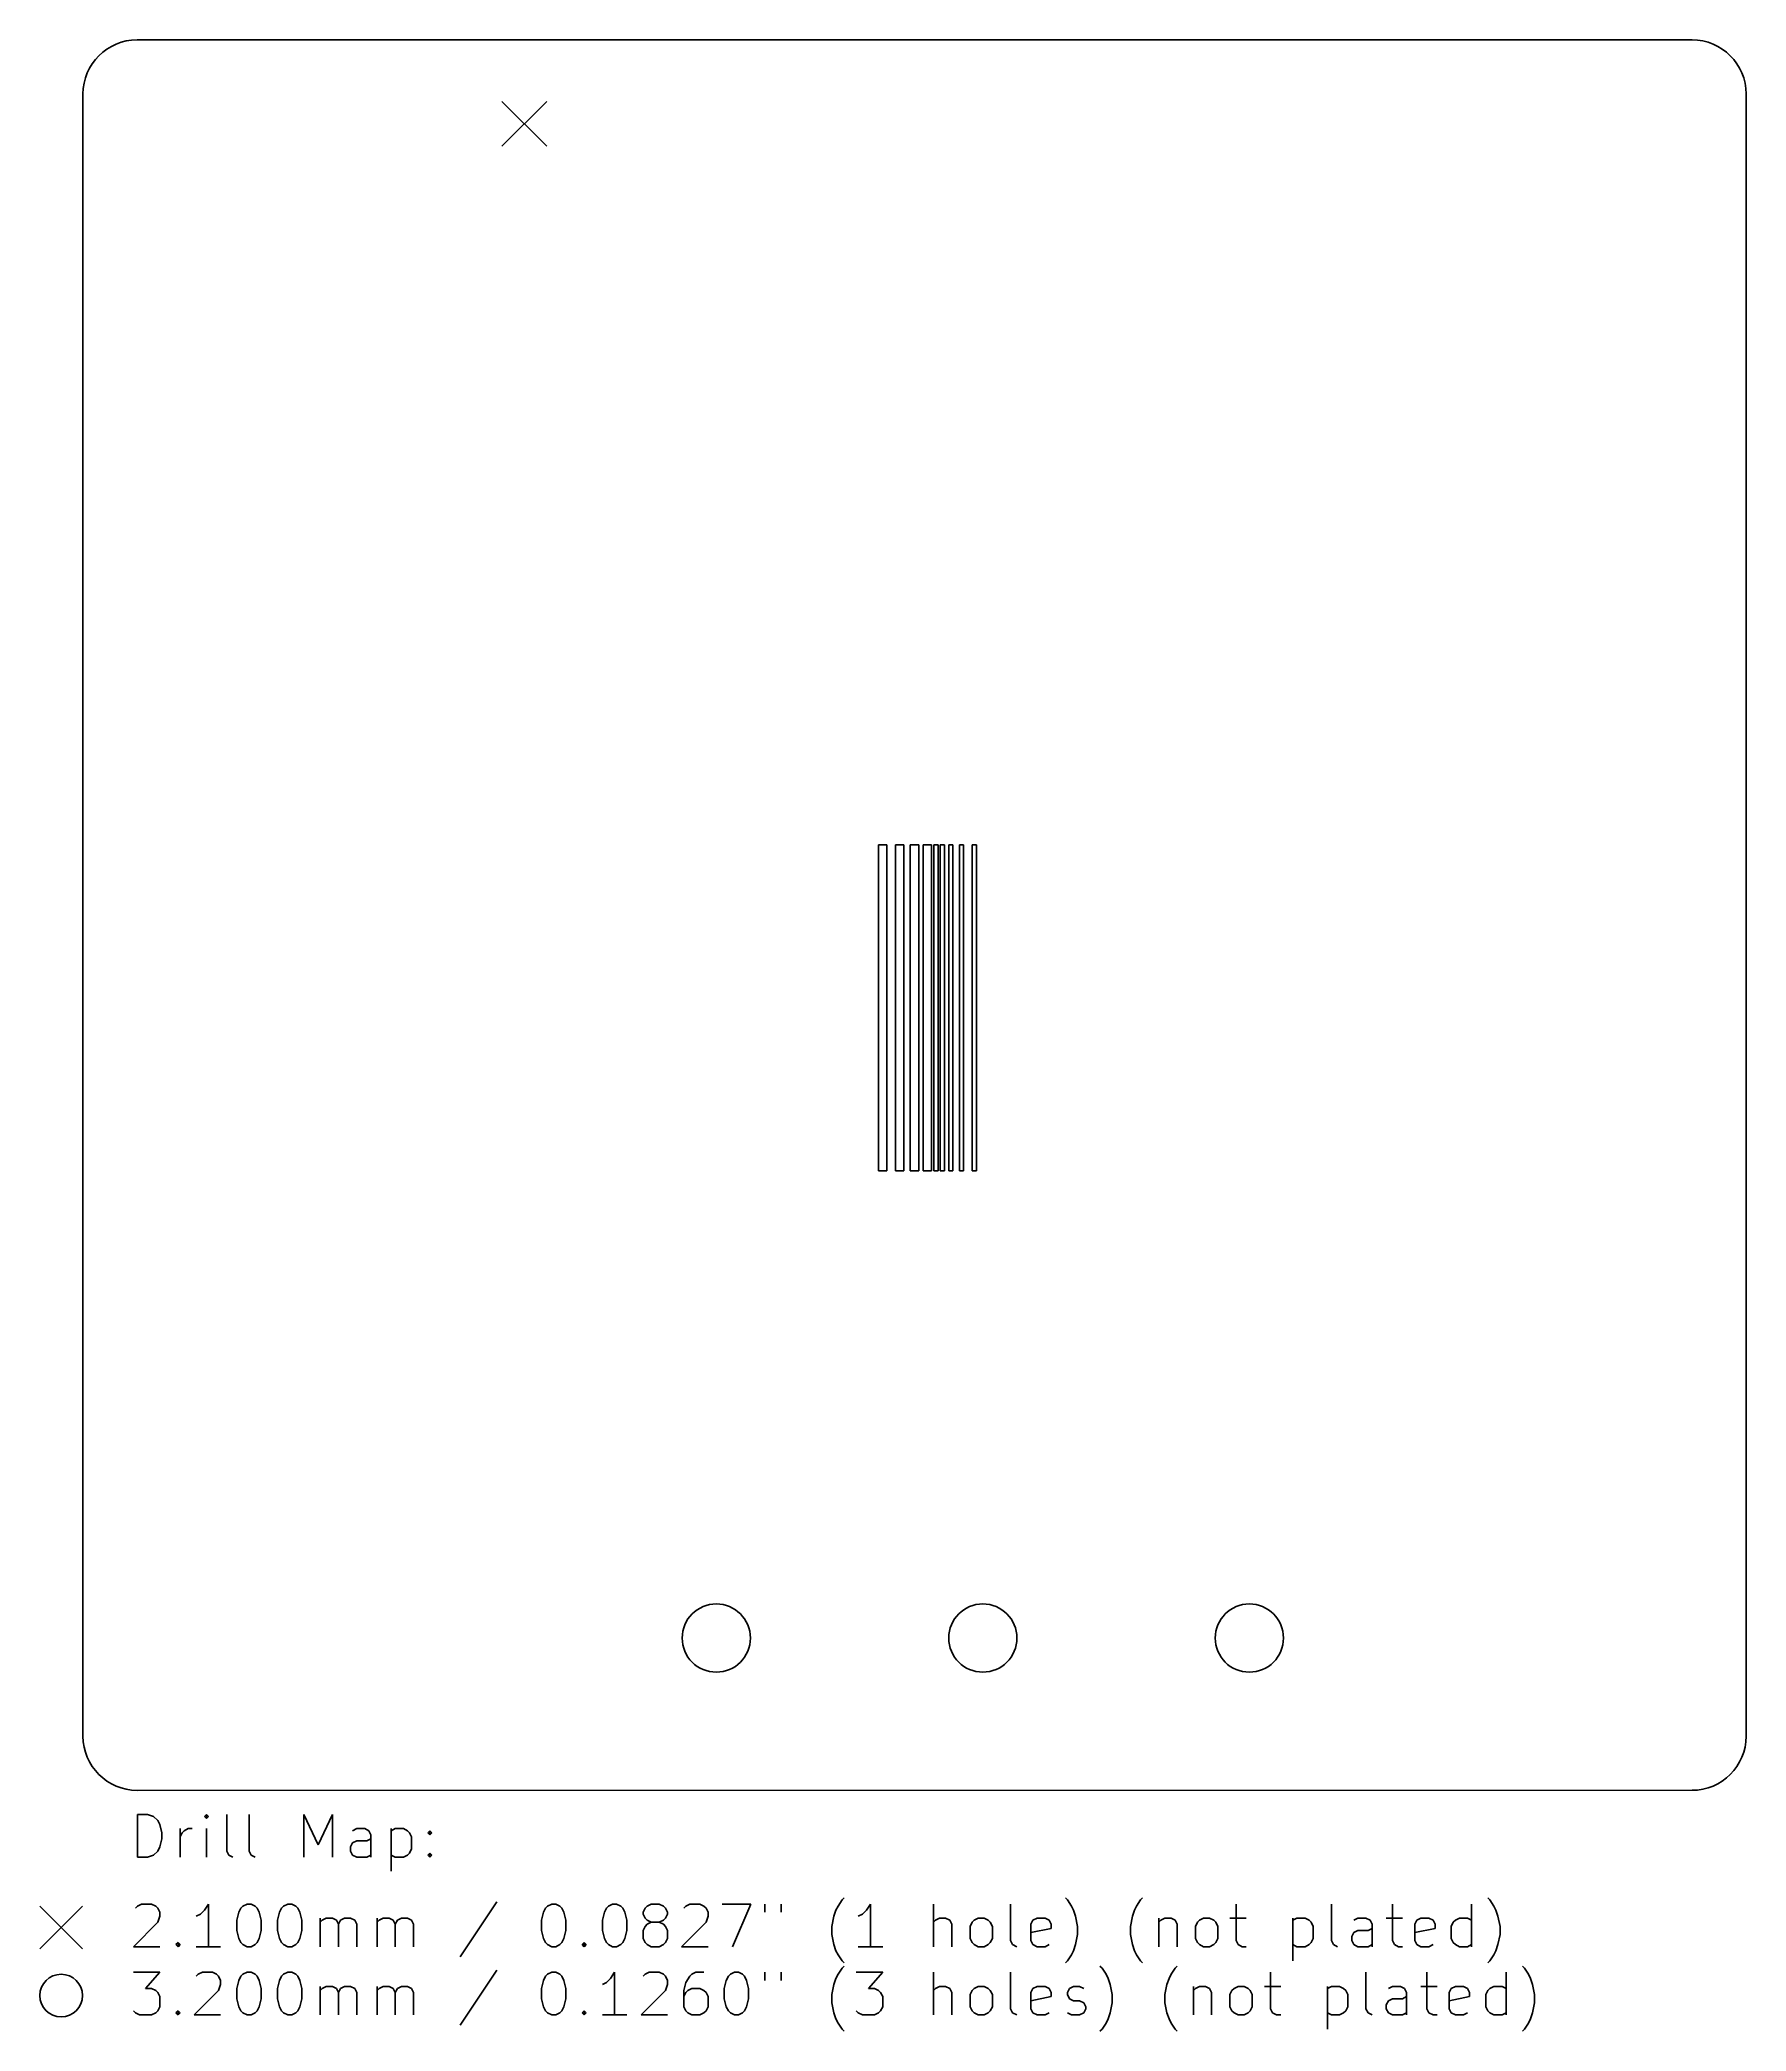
# Model space of a CAD drawing. Extents: x 28 to 108, y -123.8 to -30.5.
import ezdxf

# ---------------------------------------------------------------- set-up
doc = ezdxf.new("R2010")
doc.units = 0
doc.layers.add('BLACK', color=7, linetype='CONTINUOUS')

msp = doc.modelspace()

# ---------------------------------------------------------------- linework, layer by layer
at = {"layer": 'BLACK', "linetype": 'CONTINUOUS'}
for p, q in [((105.46, -30.46), (32.54, -30.46)), ((30, -110), (30, -33)), ((49.65, -33.35), (51.75, -35.45)), ((51.75, -33.35), (49.65, -35.45)), ((108, -110), (108, -33)), ((67.3, -68.2), (67.7, -68.2)), ((67.3, -83.5), (67.3, -68.2)), ((67.7, -68.2), (67.7, -83.5)), ((68.1, -68.2), (68.5, -68.2)), ((68.1, -83.5), (68.1, -68.2)), ((68.5, -68.2), (68.5, -83.5)), ((68.8, -68.2), (69.2, -68.2)), ((68.8, -83.5), (68.8, -68.2)), ((69.2, -68.2), (69.2, -83.5)), ((69.4, -68.2), (69.8, -68.2)), ((69.4, -83.5), (69.4, -68.2)), ((69.8, -68.2), (69.8, -83.5)), ((69.9, -68.2), (70.1, -68.2)), ((69.9, -83.5), (69.9, -68.2)), ((70.1, -68.2), (70.1, -83.5)), ((70.2, -68.2), (70.4, -68.2)), ((70.2, -83.5), (70.2, -68.2)), ((70.4, -68.2), (70.4, -83.5)), ((70.6, -68.2), (70.8, -68.2)), ((70.6, -83.5), (70.6, -68.2)), ((70.8, -68.2), (70.8, -83.5)), ((71.1, -68.2), (71.3, -68.2)), ((71.1, -83.5), (71.1, -68.2)), ((71.3, -68.2), (71.3, -83.5)), ((71.7, -68.2), (71.9, -68.2)), ((71.7, -83.5), (71.7, -68.2)), ((71.9, -68.2), (71.9, -83.5)), ((67.7, -83.5), (67.3, -83.5)), ((68.5, -83.5), (68.1, -83.5)), ((69.2, -83.5), (68.8, -83.5)), ((69.8, -83.5), (69.4, -83.5)), ((70.1, -83.5), (69.9, -83.5)), ((70.4, -83.5), (70.2, -83.5)), ((70.8, -83.5), (70.6, -83.5)), ((71.3, -83.5), (71.1, -83.5)), ((71.9, -83.5), (71.7, -83.5)), ((105.46, -112.54), (32.54, -112.542)), ((32.5512, -115.672), (32.5512, -113.672)), ((32.5512, -113.672), (33.0274, -113.672)), ((33.0274, -113.672), (33.3131, -113.767)), ((33.3131, -113.767), (33.5036, -113.957)), ((35.7893, -113.672), (35.694, -113.767)), ((35.694, -113.767), (35.7893, -113.862)), ((35.8845, -113.767), (35.7893, -113.672)), ((35.7893, -113.672), (35.7893, -113.862)), ((35.7893, -113.862), (35.8845, -113.767)), ((36.7417, -115.386), (36.7417, -113.672)), ((37.7893, -115.386), (37.7893, -113.672)), ((40.3607, -115.672), (40.3607, -113.672)), ((40.3607, -113.672), (41.0274, -115.1)), ((41.0274, -115.1), (41.694, -113.672)), ((41.694, -113.672), (41.694, -115.672)), ((33.5036, -113.957), (33.5988, -114.148)), ((33.5988, -114.148), (33.694, -114.529)), ((33.694, -114.815), (33.5988, -115.196)), ((33.694, -114.529), (33.694, -114.815)), ((34.5512, -115.672), (34.5512, -114.338)), ((34.5512, -114.719), (34.6464, -114.529)), ((34.6464, -114.529), (34.7417, -114.434)), ((34.7417, -114.434), (34.9321, -114.338)), ((34.9321, -114.338), (35.1226, -114.338)), ((35.7893, -115.672), (35.7893, -114.338)), ((42.8369, -114.338), (42.6464, -114.434)), ((43.2179, -114.338), (42.8369, -114.338)), ((43.4083, -114.434), (43.2179, -114.338)), ((43.3131, -114.91), (43.5036, -114.815)), ((43.5036, -114.624), (43.4083, -114.434)), ((43.5036, -115.672), (43.5036, -114.624)), ((44.456, -114.338), (44.456, -116.338)), ((44.456, -114.434), (44.6464, -114.338)), ((44.6464, -114.338), (45.0274, -114.338)), ((45.0274, -114.338), (45.2179, -114.434)), ((45.2179, -114.434), (45.3131, -114.529)), ((45.3131, -114.529), (45.4083, -114.719)), ((45.4083, -114.719), (45.4083, -115.291)), ((46.1702, -114.529), (46.2655, -114.434)), ((46.2655, -114.624), (46.1702, -114.529)), ((46.2655, -114.434), (46.3607, -114.529)), ((46.2655, -114.434), (46.2655, -114.624)), ((46.3607, -114.529), (46.2655, -114.624)), ((33.0274, -115.672), (32.5512, -115.672)), ((33.3131, -115.577), (33.0274, -115.672)), ((33.5036, -115.386), (33.3131, -115.577)), ((33.5988, -115.196), (33.5036, -115.386)), ((36.8369, -115.577), (36.7417, -115.386)), ((37.0274, -115.672), (36.8369, -115.577)), ((37.8845, -115.577), (37.7893, -115.386)), ((38.075, -115.672), (37.8845, -115.577)), ((42.5512, -115.196), (42.6464, -115.005)), ((42.5512, -115.386), (42.5512, -115.196)), ((42.6464, -115.577), (42.5512, -115.386)), ((42.6464, -115.005), (42.8369, -114.91)), ((42.8369, -115.672), (42.6464, -115.577)), ((42.8369, -114.91), (43.3131, -114.91)), ((43.3131, -115.672), (42.8369, -115.672)), ((43.5036, -115.577), (43.3131, -115.672)), ((44.6464, -115.672), (44.456, -115.577)), ((45.0274, -115.672), (44.6464, -115.672)), ((45.2179, -115.577), (45.0274, -115.672)), ((45.3131, -115.481), (45.2179, -115.577)), ((45.4083, -115.291), (45.3131, -115.481)), ((46.1702, -115.577), (46.2655, -115.481)), ((46.2655, -115.672), (46.1702, -115.577)), ((46.2655, -115.481), (46.3607, -115.577)), ((46.2655, -115.481), (46.2655, -115.672)), ((46.3607, -115.577), (46.2655, -115.672)), ((65.5988, -117.681), (65.694, -117.586)), ((76.1702, -117.681), (76.075, -117.586)), ((79.5988, -117.681), (79.694, -117.586)), ((95.9798, -117.681), (95.8845, -117.586)), ((27.975, -117.967), (29.975, -119.967)), ((29.975, -117.967), (27.975, -119.967)), ((32.456, -118.062), (32.5512, -117.967)), ((32.5512, -117.967), (32.7417, -117.872)), ((32.7417, -117.872), (33.2179, -117.872)), ((33.2179, -117.872), (33.4083, -117.967)), ((33.4083, -117.967), (33.5036, -118.062)), ((33.5036, -118.062), (33.5988, -118.253)), ((33.5988, -118.443), (33.5036, -118.729)), ((33.5988, -118.253), (33.5988, -118.443)), ((35.5036, -118.348), (35.3131, -118.443)), ((35.694, -118.157), (35.5036, -118.348)), ((35.8845, -117.872), (35.694, -118.157)), ((35.8845, -119.872), (35.8845, -117.872)), ((37.2179, -118.634), (37.3131, -118.253)), ((37.3131, -118.253), (37.4083, -118.062)), ((37.4083, -118.062), (37.5036, -117.967)), ((37.5036, -117.967), (37.694, -117.872)), ((37.694, -117.872), (37.8845, -117.872)), ((37.8845, -117.872), (38.075, -117.967)), ((38.075, -117.967), (38.1702, -118.062)), ((38.1702, -118.062), (38.2655, -118.253)), ((38.2655, -118.253), (38.3607, -118.634)), ((39.1226, -118.634), (39.2179, -118.253)), ((39.2179, -118.253), (39.3131, -118.062)), ((39.3131, -118.062), (39.4083, -117.967)), ((39.4083, -117.967), (39.5988, -117.872)), ((39.5988, -117.872), (39.7893, -117.872)), ((39.7893, -117.872), (39.9798, -117.967)), ((39.9798, -117.967), (40.075, -118.062)), ((40.075, -118.062), (40.1702, -118.253)), ((40.1702, -118.253), (40.2655, -118.634)), ((41.1226, -119.872), (41.1226, -118.538)), ((41.2179, -118.634), (41.4083, -118.538)), ((41.4083, -118.538), (41.694, -118.538)), ((41.694, -118.538), (41.8845, -118.634)), ((42.075, -118.634), (42.2655, -118.538)), ((42.2655, -118.538), (42.5512, -118.538)), ((42.5512, -118.538), (42.7417, -118.634)), ((43.7893, -119.872), (43.7893, -118.538)), ((43.8845, -118.634), (44.075, -118.538)), ((44.075, -118.538), (44.3607, -118.538)), ((44.3607, -118.538), (44.5512, -118.634)), ((44.7417, -118.634), (44.9321, -118.538)), ((44.9321, -118.538), (45.2179, -118.538)), ((45.2179, -118.538), (45.4083, -118.634)), ((49.4083, -117.777), (47.694, -120.348)), ((51.5036, -118.634), (51.5988, -118.253)), ((51.5988, -118.253), (51.694, -118.062)), ((51.694, -118.062), (51.7893, -117.967)), ((51.7893, -117.967), (51.9798, -117.872)), ((51.9798, -117.872), (52.1702, -117.872)), ((52.1702, -117.872), (52.3607, -117.967)), ((52.3607, -117.967), (52.456, -118.062)), ((52.456, -118.062), (52.5512, -118.253)), ((52.5512, -118.253), (52.6464, -118.634)), ((54.3607, -118.634), (54.456, -118.253)), ((54.456, -118.253), (54.5512, -118.062)), ((54.5512, -118.062), (54.6464, -117.967)), ((54.6464, -117.967), (54.8369, -117.872)), ((54.8369, -117.872), (55.0274, -117.872)), ((55.0274, -117.872), (55.2179, -117.967)), ((55.2179, -117.967), (55.3131, -118.062)), ((55.3131, -118.062), (55.4083, -118.253)), ((55.4083, -118.253), (55.5036, -118.634)), ((56.2655, -118.253), (56.3607, -118.062)), ((56.2655, -118.348), (56.2655, -118.253)), ((56.3607, -118.538), (56.2655, -118.348)), ((56.3607, -118.062), (56.456, -117.967)), ((56.456, -118.634), (56.3607, -118.538)), ((56.456, -117.967), (56.6464, -117.872)), ((56.6464, -117.872), (57.0274, -117.872)), ((57.0274, -117.872), (57.2179, -117.967)), ((57.2179, -117.967), (57.3131, -118.062)), ((57.3131, -118.538), (57.2179, -118.634)), ((57.3131, -118.062), (57.4083, -118.253)), ((57.4083, -118.348), (57.3131, -118.538)), ((57.4083, -118.253), (57.4083, -118.348)), ((58.1702, -118.062), (58.2655, -117.967)), ((58.2655, -117.967), (58.456, -117.872)), ((58.456, -117.872), (58.9321, -117.872)), ((58.9321, -117.872), (59.1226, -117.967)), ((59.1226, -117.967), (59.2179, -118.062)), ((59.2179, -118.062), (59.3131, -118.253)), ((59.3131, -118.443), (59.2179, -118.729)), ((59.3131, -118.253), (59.3131, -118.443)), ((59.9798, -117.872), (61.3131, -117.872)), ((61.3131, -117.872), (60.456, -119.872)), ((61.9798, -117.872), (61.9798, -118.253)), ((62.7417, -117.872), (62.7417, -118.253)), ((65.1226, -118.919), (65.2179, -118.443)), ((65.2179, -118.443), (65.3131, -118.157)), ((65.3131, -118.157), (65.4083, -117.967)), ((65.4083, -117.967), (65.5988, -117.681)), ((66.5512, -118.348), (66.3607, -118.443)), ((66.7417, -118.157), (66.5512, -118.348)), ((66.9321, -117.872), (66.7417, -118.157)), ((66.9321, -119.872), (66.9321, -117.872)), ((69.8845, -119.872), (69.8845, -117.872)), ((70.1702, -118.538), (69.9798, -118.634)), ((70.456, -118.538), (70.1702, -118.538)), ((70.6464, -118.634), (70.456, -118.538)), ((71.7893, -118.634), (71.9798, -118.538)), ((71.9798, -118.538), (72.2655, -118.538)), ((72.2655, -118.538), (72.456, -118.634)), ((73.5036, -119.586), (73.5036, -117.872)), ((74.5512, -118.634), (74.7417, -118.538)), ((74.7417, -118.538), (75.1226, -118.538)), ((75.1226, -118.538), (75.3131, -118.634)), ((76.3607, -117.967), (76.1702, -117.681)), ((76.456, -118.157), (76.3607, -117.967)), ((76.5512, -118.443), (76.456, -118.157)), ((76.6464, -118.919), (76.5512, -118.443)), ((79.1226, -118.919), (79.2179, -118.443)), ((79.2179, -118.443), (79.3131, -118.157)), ((79.3131, -118.157), (79.4083, -117.967)), ((79.4083, -117.967), (79.5988, -117.681)), ((80.456, -118.538), (80.456, -119.872)), ((80.5512, -118.634), (80.7417, -118.538)), ((80.7417, -118.538), (81.0274, -118.538)), ((81.0274, -118.538), (81.2179, -118.634)), ((82.3607, -118.634), (82.5512, -118.538)), ((82.5512, -118.538), (82.8369, -118.538)), ((82.8369, -118.538), (83.0274, -118.634)), ((83.7893, -118.538), (84.5512, -118.538)), ((84.075, -117.872), (84.075, -119.586)), ((86.7417, -118.538), (86.7417, -120.538)), ((86.7417, -118.634), (86.9321, -118.538)), ((86.9321, -118.538), (87.3131, -118.538)), ((87.3131, -118.538), (87.5036, -118.634)), ((88.5512, -119.586), (88.5512, -117.872)), ((89.7893, -118.538), (89.5988, -118.634)), ((90.1702, -118.538), (89.7893, -118.538)), ((90.3607, -118.634), (90.1702, -118.538)), ((91.1226, -118.538), (91.8845, -118.538)), ((91.4083, -117.872), (91.4083, -119.586)), ((92.5512, -118.634), (92.7417, -118.538)), ((92.7417, -118.538), (93.1226, -118.538)), ((93.1226, -118.538), (93.3131, -118.634)), ((94.3607, -118.634), (94.5512, -118.538)), ((94.5512, -118.538), (94.9321, -118.538)), ((94.9321, -118.538), (95.1226, -118.634)), ((95.1226, -119.872), (95.1226, -117.872)), ((96.1702, -117.967), (95.9798, -117.681)), ((96.2655, -118.157), (96.1702, -117.967)), ((96.3607, -118.443), (96.2655, -118.157)), ((96.456, -118.919), (96.3607, -118.443)), ((33.5036, -118.729), (32.3607, -119.872)), ((37.2179, -119.11), (37.2179, -118.634)), ((37.3131, -119.491), (37.2179, -119.11)), ((37.4083, -119.681), (37.3131, -119.491)), ((38.2655, -119.491), (38.1702, -119.681)), ((38.3607, -119.11), (38.2655, -119.491)), ((38.3607, -118.634), (38.3607, -119.11)), ((39.1226, -119.11), (39.1226, -118.634)), ((39.2179, -119.491), (39.1226, -119.11)), ((39.3131, -119.681), (39.2179, -119.491)), ((40.1702, -119.491), (40.075, -119.681)), ((40.2655, -119.11), (40.1702, -119.491)), ((40.2655, -118.634), (40.2655, -119.11)), ((41.1226, -118.729), (41.2179, -118.634)), ((41.8845, -118.634), (41.9798, -118.824)), ((41.9798, -118.824), (42.075, -118.634)), ((41.9798, -118.824), (41.9798, -119.872)), ((42.7417, -118.634), (42.8369, -118.824)), ((42.8369, -118.824), (42.8369, -119.872)), ((43.7893, -118.729), (43.8845, -118.634)), ((44.5512, -118.634), (44.6464, -118.824)), ((44.6464, -118.824), (44.7417, -118.634)), ((44.6464, -118.824), (44.6464, -119.872)), ((45.4083, -118.634), (45.5036, -118.824)), ((45.5036, -118.824), (45.5036, -119.872)), ((51.5036, -119.11), (51.5036, -118.634)), ((51.5988, -119.491), (51.5036, -119.11)), ((51.694, -119.681), (51.5988, -119.491)), ((52.5512, -119.491), (52.456, -119.681)), ((52.6464, -119.11), (52.5512, -119.491)), ((52.6464, -118.634), (52.6464, -119.11)), ((54.3607, -119.11), (54.3607, -118.634)), ((54.456, -119.491), (54.3607, -119.11)), ((54.5512, -119.681), (54.456, -119.491)), ((55.4083, -119.491), (55.3131, -119.681)), ((55.5036, -119.11), (55.4083, -119.491)), ((55.5036, -118.634), (55.5036, -119.11)), ((56.3607, -118.919), (56.2655, -119.11)), ((56.2655, -119.11), (56.2655, -119.491)), ((56.2655, -119.491), (56.3607, -119.681)), ((56.456, -118.824), (56.3607, -118.919)), ((56.6464, -118.729), (56.456, -118.634)), ((56.6464, -118.729), (56.456, -118.824)), ((57.0274, -118.729), (56.6464, -118.729)), ((57.2179, -118.634), (57.0274, -118.729)), ((57.2179, -118.824), (57.0274, -118.729)), ((57.3131, -118.919), (57.2179, -118.824)), ((57.4083, -119.11), (57.3131, -118.919)), ((57.3131, -119.681), (57.4083, -119.491)), ((57.4083, -119.491), (57.4083, -119.11)), ((59.2179, -118.729), (58.075, -119.872)), ((65.1226, -119.3), (65.1226, -118.919)), ((65.2179, -119.777), (65.1226, -119.3)), ((69.9798, -118.634), (69.8845, -118.729)), ((70.7417, -118.824), (70.6464, -118.634)), ((70.7417, -119.872), (70.7417, -118.824)), ((71.5988, -118.919), (71.694, -118.729)), ((71.5988, -119.491), (71.5988, -118.919)), ((71.694, -119.681), (71.5988, -119.491)), ((71.694, -118.729), (71.7893, -118.634)), ((72.456, -118.634), (72.5512, -118.729)), ((72.5512, -118.729), (72.6464, -118.919)), ((72.6464, -119.491), (72.5512, -119.681)), ((72.6464, -118.919), (72.6464, -119.491)), ((74.456, -118.824), (74.5512, -118.634)), ((74.456, -119.586), (74.456, -118.824)), ((75.4083, -119.015), (74.456, -119.205)), ((75.3131, -118.634), (75.4083, -118.824)), ((75.4083, -118.824), (75.4083, -119.015)), ((76.5512, -119.777), (76.6464, -119.3)), ((76.6464, -119.3), (76.6464, -118.919)), ((79.1226, -119.3), (79.1226, -118.919)), ((79.2179, -119.777), (79.1226, -119.3)), ((80.456, -118.729), (80.5512, -118.634)), ((81.2179, -118.634), (81.3131, -118.824)), ((81.3131, -118.824), (81.3131, -119.872)), ((82.1702, -118.919), (82.2655, -118.729)), ((82.1702, -119.491), (82.1702, -118.919)), ((82.2655, -119.681), (82.1702, -119.491)), ((82.2655, -118.729), (82.3607, -118.634)), ((83.0274, -118.634), (83.1226, -118.729)), ((83.1226, -118.729), (83.2179, -118.919)), ((83.2179, -119.491), (83.1226, -119.681)), ((83.2179, -118.919), (83.2179, -119.491)), ((87.5036, -118.634), (87.5988, -118.729)), ((87.5988, -118.729), (87.694, -118.919)), ((87.694, -119.491), (87.5988, -119.681)), ((87.694, -118.919), (87.694, -119.491)), ((89.5036, -119.396), (89.5988, -119.205)), ((89.5036, -119.586), (89.5036, -119.396)), ((89.5988, -119.205), (89.7893, -119.11)), ((89.7893, -119.11), (90.2655, -119.11)), ((90.2655, -119.11), (90.456, -119.015)), ((90.456, -118.824), (90.3607, -118.634)), ((90.456, -119.872), (90.456, -118.824)), ((92.456, -118.824), (92.5512, -118.634)), ((92.456, -119.586), (92.456, -118.824)), ((93.4083, -119.015), (92.456, -119.205)), ((93.3131, -118.634), (93.4083, -118.824)), ((93.4083, -118.824), (93.4083, -119.015)), ((94.1702, -118.919), (94.2655, -118.729)), ((94.1702, -119.491), (94.1702, -118.919)), ((94.2655, -119.681), (94.1702, -119.491)), ((94.2655, -118.729), (94.3607, -118.634)), ((96.3607, -119.777), (96.456, -119.3)), ((96.456, -119.3), (96.456, -118.919)), ((32.3607, -119.872), (33.5988, -119.872)), ((34.3607, -119.777), (34.456, -119.681)), ((34.456, -119.872), (34.3607, -119.777)), ((34.456, -119.681), (34.5512, -119.777)), ((34.456, -119.681), (34.456, -119.872)), ((34.5512, -119.777), (34.456, -119.872)), ((36.456, -119.872), (35.3131, -119.872)), ((37.5036, -119.777), (37.4083, -119.681)), ((37.694, -119.872), (37.5036, -119.777)), ((37.8845, -119.872), (37.694, -119.872)), ((38.075, -119.777), (37.8845, -119.872)), ((38.1702, -119.681), (38.075, -119.777)), ((39.4083, -119.777), (39.3131, -119.681)), ((39.5988, -119.872), (39.4083, -119.777)), ((39.7893, -119.872), (39.5988, -119.872)), ((39.9798, -119.777), (39.7893, -119.872)), ((40.075, -119.681), (39.9798, -119.777)), ((51.7893, -119.777), (51.694, -119.681)), ((51.9798, -119.872), (51.7893, -119.777)), ((52.1702, -119.872), (51.9798, -119.872)), ((52.3607, -119.777), (52.1702, -119.872)), ((52.456, -119.681), (52.3607, -119.777)), ((53.4083, -119.777), (53.5036, -119.681)), ((53.5036, -119.872), (53.4083, -119.777)), ((53.5036, -119.681), (53.5988, -119.777)), ((53.5036, -119.681), (53.5036, -119.872)), ((53.5988, -119.777), (53.5036, -119.872)), ((54.6464, -119.777), (54.5512, -119.681)), ((54.8369, -119.872), (54.6464, -119.777)), ((55.0274, -119.872), (54.8369, -119.872)), ((55.2179, -119.777), (55.0274, -119.872)), ((55.3131, -119.681), (55.2179, -119.777)), ((56.3607, -119.681), (56.456, -119.777)), ((56.456, -119.777), (56.6464, -119.872)), ((56.6464, -119.872), (57.0274, -119.872)), ((57.0274, -119.872), (57.2179, -119.777)), ((57.2179, -119.777), (57.3131, -119.681)), ((58.075, -119.872), (59.3131, -119.872)), ((65.3131, -120.062), (65.2179, -119.777)), ((65.4083, -120.253), (65.3131, -120.062)), ((65.5988, -120.538), (65.4083, -120.253)), ((67.5036, -119.872), (66.3607, -119.872)), ((71.7893, -119.777), (71.694, -119.681)), ((71.9798, -119.872), (71.7893, -119.777)), ((72.2655, -119.872), (71.9798, -119.872)), ((72.456, -119.777), (72.2655, -119.872)), ((72.5512, -119.681), (72.456, -119.777)), ((73.5988, -119.777), (73.5036, -119.586)), ((73.7893, -119.872), (73.5988, -119.777)), ((74.5512, -119.777), (74.456, -119.586)), ((74.7417, -119.872), (74.5512, -119.777)), ((75.1226, -119.872), (74.7417, -119.872)), ((75.3131, -119.777), (75.1226, -119.872)), ((76.1702, -120.538), (76.3607, -120.253)), ((76.3607, -120.253), (76.456, -120.062)), ((76.456, -120.062), (76.5512, -119.777)), ((79.3131, -120.062), (79.2179, -119.777)), ((79.4083, -120.253), (79.3131, -120.062)), ((79.5988, -120.538), (79.4083, -120.253)), ((82.3607, -119.777), (82.2655, -119.681)), ((82.5512, -119.872), (82.3607, -119.777)), ((82.8369, -119.872), (82.5512, -119.872)), ((83.0274, -119.777), (82.8369, -119.872)), ((83.1226, -119.681), (83.0274, -119.777)), ((84.075, -119.586), (84.1702, -119.777)), ((84.1702, -119.777), (84.3607, -119.872)), ((84.3607, -119.872), (84.5512, -119.872)), ((86.9321, -119.872), (86.7417, -119.777)), ((87.3131, -119.872), (86.9321, -119.872)), ((87.5036, -119.777), (87.3131, -119.872)), ((87.5988, -119.681), (87.5036, -119.777)), ((88.6464, -119.777), (88.5512, -119.586)), ((88.8369, -119.872), (88.6464, -119.777)), ((89.5988, -119.777), (89.5036, -119.586)), ((89.7893, -119.872), (89.5988, -119.777)), ((90.2655, -119.872), (89.7893, -119.872)), ((90.456, -119.777), (90.2655, -119.872)), ((91.4083, -119.586), (91.5036, -119.777)), ((91.5036, -119.777), (91.694, -119.872)), ((91.694, -119.872), (91.8845, -119.872)), ((92.5512, -119.777), (92.456, -119.586)), ((92.7417, -119.872), (92.5512, -119.777)), ((93.1226, -119.872), (92.7417, -119.872)), ((93.3131, -119.777), (93.1226, -119.872)), ((94.3607, -119.777), (94.2655, -119.681)), ((94.5512, -119.872), (94.3607, -119.777)), ((94.9321, -119.872), (94.5512, -119.872)), ((95.1226, -119.777), (94.9321, -119.872)), ((95.9798, -120.538), (96.1702, -120.253)), ((96.1702, -120.253), (96.2655, -120.062)), ((96.2655, -120.062), (96.3607, -119.777)), ((32.3607, -121.072), (33.5988, -121.072)), ((33.5988, -121.072), (32.9321, -121.834)), ((35.3131, -121.262), (35.4083, -121.167)), ((35.4083, -121.167), (35.5988, -121.072)), ((35.5988, -121.072), (36.075, -121.072)), ((36.075, -121.072), (36.2655, -121.167)), ((36.2655, -121.167), (36.3607, -121.262)), ((36.3607, -121.262), (36.456, -121.453)), ((37.3131, -121.453), (37.4083, -121.262)), ((37.4083, -121.262), (37.5036, -121.167)), ((37.5036, -121.167), (37.694, -121.072)), ((37.694, -121.072), (37.8845, -121.072)), ((37.8845, -121.072), (38.075, -121.167)), ((38.075, -121.167), (38.1702, -121.262)), ((38.1702, -121.262), (38.2655, -121.453)), ((39.2179, -121.453), (39.3131, -121.262)), ((39.3131, -121.262), (39.4083, -121.167)), ((39.4083, -121.167), (39.5988, -121.072)), ((39.5988, -121.072), (39.7893, -121.072)), ((39.7893, -121.072), (39.9798, -121.167)), ((39.9798, -121.167), (40.075, -121.262)), ((40.075, -121.262), (40.1702, -121.453)), ((49.4083, -120.977), (47.694, -123.548)), ((51.5988, -121.453), (51.694, -121.262)), ((51.694, -121.262), (51.7893, -121.167)), ((51.7893, -121.167), (51.9798, -121.072)), ((51.9798, -121.072), (52.1702, -121.072)), ((52.1702, -121.072), (52.3607, -121.167)), ((52.3607, -121.167), (52.456, -121.262)), ((52.456, -121.262), (52.5512, -121.453)), ((54.7417, -121.357), (54.5512, -121.548)), ((54.9321, -121.072), (54.7417, -121.357)), ((54.9321, -123.072), (54.9321, -121.072)), ((56.2655, -121.262), (56.3607, -121.167)), ((56.3607, -121.167), (56.5512, -121.072)), ((56.5512, -121.072), (57.0274, -121.072)), ((57.0274, -121.072), (57.2179, -121.167)), ((57.2179, -121.167), (57.3131, -121.262)), ((57.3131, -121.262), (57.4083, -121.453)), ((58.456, -121.262), (58.2655, -121.548)), ((58.5512, -121.167), (58.456, -121.262)), ((58.7417, -121.072), (58.5512, -121.167)), ((59.1226, -121.072), (58.7417, -121.072)), ((60.1702, -121.453), (60.2655, -121.262)), ((60.2655, -121.262), (60.3607, -121.167)), ((60.3607, -121.167), (60.5512, -121.072)), ((60.5512, -121.072), (60.7417, -121.072)), ((60.7417, -121.072), (60.9321, -121.167)), ((60.9321, -121.167), (61.0274, -121.262)), ((61.0274, -121.262), (61.1226, -121.453)), ((61.9798, -121.072), (61.9798, -121.453)), ((62.7417, -121.072), (62.7417, -121.453)), ((65.2179, -121.643), (65.3131, -121.357)), ((65.3131, -121.357), (65.4083, -121.167)), ((65.4083, -121.167), (65.5988, -120.881)), ((65.694, -120.634), (65.5988, -120.538)), ((65.5988, -120.881), (65.694, -120.786)), ((66.2655, -121.072), (67.5036, -121.072)), ((67.5036, -121.072), (66.8369, -121.834)), ((69.8845, -123.072), (69.8845, -121.072)), ((73.5036, -122.786), (73.5036, -121.072)), ((76.075, -120.634), (76.1702, -120.538)), ((77.7893, -120.881), (77.694, -120.786)), ((77.9798, -121.167), (77.7893, -120.881)), ((78.075, -121.357), (77.9798, -121.167)), ((78.1702, -121.643), (78.075, -121.357)), ((79.694, -120.634), (79.5988, -120.538)), ((80.8369, -121.643), (80.9321, -121.357)), ((80.9321, -121.357), (81.0274, -121.167)), ((81.0274, -121.167), (81.2179, -120.881)), ((81.2179, -120.881), (81.3131, -120.786)), ((85.694, -121.072), (85.694, -122.786)), ((90.1702, -122.786), (90.1702, -121.072)), ((93.0274, -121.072), (93.0274, -122.786)), ((95.8845, -120.634), (95.9798, -120.538)), ((96.7417, -123.072), (96.7417, -121.072)), ((97.5988, -120.881), (97.5036, -120.786)), ((97.7893, -121.167), (97.5988, -120.881)), ((97.8845, -121.357), (97.7893, -121.167)), ((97.9798, -121.643), (97.8845, -121.357)), ((32.9321, -121.834), (33.2179, -121.834)), ((33.2179, -121.834), (33.4083, -121.929)), ((33.4083, -121.929), (33.5036, -122.024)), ((33.5036, -122.024), (33.5988, -122.215)), ((33.5988, -122.215), (33.5988, -122.691)), ((36.3607, -121.929), (35.2179, -123.072)), ((36.456, -121.643), (36.3607, -121.929)), ((36.456, -121.453), (36.456, -121.643)), ((37.2179, -121.834), (37.3131, -121.453)), ((37.2179, -122.31), (37.2179, -121.834)), ((37.3131, -122.691), (37.2179, -122.31)), ((38.2655, -121.453), (38.3607, -121.834)), ((38.3607, -122.31), (38.2655, -122.691)), ((38.3607, -121.834), (38.3607, -122.31)), ((39.1226, -121.834), (39.2179, -121.453)), ((39.1226, -122.31), (39.1226, -121.834)), ((39.2179, -122.691), (39.1226, -122.31)), ((40.1702, -121.453), (40.2655, -121.834)), ((40.2655, -122.31), (40.1702, -122.691)), ((40.2655, -121.834), (40.2655, -122.31)), ((41.1226, -123.072), (41.1226, -121.738)), ((41.1226, -121.929), (41.2179, -121.834)), ((41.2179, -121.834), (41.4083, -121.738)), ((41.4083, -121.738), (41.694, -121.738)), ((41.694, -121.738), (41.8845, -121.834)), ((41.8845, -121.834), (41.9798, -122.024)), ((41.9798, -122.024), (42.075, -121.834)), ((41.9798, -122.024), (41.9798, -123.072)), ((42.075, -121.834), (42.2655, -121.738)), ((42.2655, -121.738), (42.5512, -121.738)), ((42.5512, -121.738), (42.7417, -121.834)), ((42.7417, -121.834), (42.8369, -122.024)), ((42.8369, -122.024), (42.8369, -123.072)), ((43.7893, -123.072), (43.7893, -121.738)), ((43.7893, -121.929), (43.8845, -121.834)), ((43.8845, -121.834), (44.075, -121.738)), ((44.075, -121.738), (44.3607, -121.738)), ((44.3607, -121.738), (44.5512, -121.834)), ((44.5512, -121.834), (44.6464, -122.024)), ((44.6464, -122.024), (44.7417, -121.834)), ((44.6464, -122.024), (44.6464, -123.072)), ((44.7417, -121.834), (44.9321, -121.738)), ((44.9321, -121.738), (45.2179, -121.738)), ((45.2179, -121.738), (45.4083, -121.834)), ((45.4083, -121.834), (45.5036, -122.024)), ((45.5036, -122.024), (45.5036, -123.072)), ((51.5036, -121.834), (51.5988, -121.453)), ((51.5036, -122.31), (51.5036, -121.834)), ((51.5988, -122.691), (51.5036, -122.31)), ((52.5512, -121.453), (52.6464, -121.834)), ((52.6464, -122.31), (52.5512, -122.691)), ((52.6464, -121.834), (52.6464, -122.31)), ((54.5512, -121.548), (54.3607, -121.643)), ((57.3131, -121.929), (56.1702, -123.072)), ((57.4083, -121.643), (57.3131, -121.929)), ((57.4083, -121.453), (57.4083, -121.643)), ((58.2655, -121.548), (58.1702, -121.929)), ((58.1702, -121.929), (58.1702, -122.691)), ((58.2655, -122.024), (58.1702, -122.215)), ((58.3607, -121.929), (58.2655, -122.024)), ((58.5512, -121.834), (58.3607, -121.929)), ((58.9321, -121.834), (58.5512, -121.834)), ((59.1226, -121.929), (58.9321, -121.834)), ((59.2179, -122.024), (59.1226, -121.929)), ((59.3131, -122.215), (59.2179, -122.024)), ((59.3131, -122.691), (59.3131, -122.215)), ((60.075, -121.834), (60.1702, -121.453)), ((60.075, -122.31), (60.075, -121.834)), ((60.1702, -122.691), (60.075, -122.31)), ((61.1226, -121.453), (61.2179, -121.834)), ((61.2179, -122.31), (61.1226, -122.691)), ((61.2179, -121.834), (61.2179, -122.31)), ((65.1226, -122.119), (65.2179, -121.643)), ((65.1226, -122.5), (65.1226, -122.119)), ((66.8369, -121.834), (67.1226, -121.834)), ((67.1226, -121.834), (67.3131, -121.929)), ((67.3131, -121.929), (67.4083, -122.024)), ((67.4083, -122.024), (67.5036, -122.215)), ((67.5036, -122.215), (67.5036, -122.691)), ((69.9798, -121.834), (69.8845, -121.929)), ((70.1702, -121.738), (69.9798, -121.834)), ((70.456, -121.738), (70.1702, -121.738)), ((70.6464, -121.834), (70.456, -121.738)), ((70.7417, -122.024), (70.6464, -121.834)), ((70.7417, -123.072), (70.7417, -122.024)), ((71.5988, -122.119), (71.694, -121.929)), ((71.5988, -122.691), (71.5988, -122.119)), ((71.694, -121.929), (71.7893, -121.834)), ((71.7893, -121.834), (71.9798, -121.738)), ((71.9798, -121.738), (72.2655, -121.738)), ((72.2655, -121.738), (72.456, -121.834)), ((72.456, -121.834), (72.5512, -121.929)), ((72.5512, -121.929), (72.6464, -122.119)), ((72.6464, -122.119), (72.6464, -122.691)), ((74.456, -122.024), (74.5512, -121.834)), ((74.456, -122.786), (74.456, -122.024)), ((75.4083, -122.215), (74.456, -122.405)), ((74.5512, -121.834), (74.7417, -121.738)), ((74.7417, -121.738), (75.1226, -121.738)), ((75.1226, -121.738), (75.3131, -121.834)), ((75.3131, -121.834), (75.4083, -122.024)), ((75.4083, -122.024), (75.4083, -122.215)), ((76.1702, -122.024), (76.2655, -121.834)), ((76.1702, -122.119), (76.1702, -122.024)), ((76.2655, -122.31), (76.1702, -122.119)), ((76.2655, -121.834), (76.456, -121.738)), ((76.456, -122.405), (76.2655, -122.31)), ((76.456, -121.738), (76.7417, -121.738)), ((76.7417, -121.738), (76.9321, -121.834)), ((78.2655, -122.119), (78.1702, -121.643)), ((78.2655, -122.5), (78.2655, -122.119)), ((80.7417, -122.119), (80.8369, -121.643)), ((80.7417, -122.5), (80.7417, -122.119)), ((82.075, -121.738), (82.075, -123.072)), ((82.075, -121.929), (82.1702, -121.834)), ((82.1702, -121.834), (82.3607, -121.738)), ((82.3607, -121.738), (82.6464, -121.738)), ((82.6464, -121.738), (82.8369, -121.834)), ((82.8369, -121.834), (82.9321, -122.024)), ((82.9321, -122.024), (82.9321, -123.072)), ((83.7893, -122.119), (83.8845, -121.929)), ((83.7893, -122.691), (83.7893, -122.119)), ((83.8845, -121.929), (83.9798, -121.834)), ((83.9798, -121.834), (84.1702, -121.738)), ((84.1702, -121.738), (84.456, -121.738)), ((84.456, -121.738), (84.6464, -121.834)), ((84.6464, -121.834), (84.7417, -121.929)), ((84.7417, -121.929), (84.8369, -122.119)), ((84.8369, -122.119), (84.8369, -122.691)), ((85.4083, -121.738), (86.1702, -121.738)), ((88.3607, -121.738), (88.3607, -123.738)), ((88.3607, -121.834), (88.5512, -121.738)), ((88.5512, -121.738), (88.9321, -121.738)), ((88.9321, -121.738), (89.1226, -121.834)), ((89.1226, -121.834), (89.2179, -121.929)), ((89.2179, -121.929), (89.3131, -122.119)), ((89.3131, -122.119), (89.3131, -122.691)), ((91.4083, -121.738), (91.2179, -121.834)), ((91.2179, -122.405), (91.4083, -122.31)), ((91.7893, -121.738), (91.4083, -121.738)), ((91.4083, -122.31), (91.8845, -122.31)), ((91.9798, -121.834), (91.7893, -121.738)), ((91.8845, -122.31), (92.075, -122.215)), ((92.075, -122.024), (91.9798, -121.834)), ((92.075, -123.072), (92.075, -122.024)), ((92.7417, -121.738), (93.5036, -121.738)), ((94.075, -122.024), (94.1702, -121.834)), ((94.075, -122.786), (94.075, -122.024)), ((95.0274, -122.215), (94.075, -122.405)), ((94.1702, -121.834), (94.3607, -121.738)), ((94.3607, -121.738), (94.7417, -121.738)), ((94.7417, -121.738), (94.9321, -121.834)), ((94.9321, -121.834), (95.0274, -122.024)), ((95.0274, -122.024), (95.0274, -122.215)), ((95.7893, -122.119), (95.8845, -121.929)), ((95.7893, -122.691), (95.7893, -122.119)), ((95.8845, -121.929), (95.9798, -121.834)), ((95.9798, -121.834), (96.1702, -121.738)), ((96.1702, -121.738), (96.5512, -121.738)), ((96.5512, -121.738), (96.7417, -121.834)), ((98.075, -122.119), (97.9798, -121.643)), ((98.075, -122.5), (98.075, -122.119)), ((32.456, -122.977), (32.3607, -122.881)), ((32.6464, -123.072), (32.456, -122.977)), ((33.2179, -123.072), (32.6464, -123.072)), ((33.4083, -122.977), (33.2179, -123.072)), ((33.5036, -122.881), (33.4083, -122.977)), ((33.5988, -122.691), (33.5036, -122.881)), ((34.3607, -122.977), (34.456, -122.881)), ((34.456, -123.072), (34.3607, -122.977)), ((34.456, -122.881), (34.5512, -122.977)), ((34.456, -122.881), (34.456, -123.072)), ((34.5512, -122.977), (34.456, -123.072)), ((35.2179, -123.072), (36.456, -123.072)), ((37.4083, -122.881), (37.3131, -122.691)), ((37.5036, -122.977), (37.4083, -122.881)), ((37.694, -123.072), (37.5036, -122.977)), ((37.8845, -123.072), (37.694, -123.072)), ((38.075, -122.977), (37.8845, -123.072)), ((38.1702, -122.881), (38.075, -122.977)), ((38.2655, -122.691), (38.1702, -122.881)), ((39.3131, -122.881), (39.2179, -122.691)), ((39.4083, -122.977), (39.3131, -122.881)), ((39.5988, -123.072), (39.4083, -122.977)), ((39.7893, -123.072), (39.5988, -123.072)), ((39.9798, -122.977), (39.7893, -123.072)), ((40.075, -122.881), (39.9798, -122.977)), ((40.1702, -122.691), (40.075, -122.881)), ((51.694, -122.881), (51.5988, -122.691)), ((51.7893, -122.977), (51.694, -122.881)), ((51.9798, -123.072), (51.7893, -122.977)), ((52.1702, -123.072), (51.9798, -123.072)), ((52.3607, -122.977), (52.1702, -123.072)), ((52.456, -122.881), (52.3607, -122.977)), ((52.5512, -122.691), (52.456, -122.881)), ((53.4083, -122.977), (53.5036, -122.881)), ((53.5036, -123.072), (53.4083, -122.977)), ((53.5036, -122.881), (53.5988, -122.977)), ((53.5036, -122.881), (53.5036, -123.072)), ((53.5988, -122.977), (53.5036, -123.072)), ((55.5036, -123.072), (54.3607, -123.072)), ((56.1702, -123.072), (57.4083, -123.072)), ((58.1702, -122.691), (58.2655, -122.881)), ((58.2655, -122.881), (58.3607, -122.977)), ((58.3607, -122.977), (58.5512, -123.072)), ((58.5512, -123.072), (58.9321, -123.072)), ((58.9321, -123.072), (59.1226, -122.977)), ((59.1226, -122.977), (59.2179, -122.881)), ((59.2179, -122.881), (59.3131, -122.691)), ((60.2655, -122.881), (60.1702, -122.691)), ((60.3607, -122.977), (60.2655, -122.881)), ((60.5512, -123.072), (60.3607, -122.977)), ((60.7417, -123.072), (60.5512, -123.072)), ((60.9321, -122.977), (60.7417, -123.072)), ((61.0274, -122.881), (60.9321, -122.977)), ((61.1226, -122.691), (61.0274, -122.881)), ((65.2179, -122.977), (65.1226, -122.5)), ((65.3131, -123.262), (65.2179, -122.977)), ((66.3607, -122.977), (66.2655, -122.881)), ((66.5512, -123.072), (66.3607, -122.977)), ((67.1226, -123.072), (66.5512, -123.072)), ((67.3131, -122.977), (67.1226, -123.072)), ((67.4083, -122.881), (67.3131, -122.977)), ((67.5036, -122.691), (67.4083, -122.881)), ((71.694, -122.881), (71.5988, -122.691)), ((71.7893, -122.977), (71.694, -122.881)), ((71.9798, -123.072), (71.7893, -122.977)), ((72.2655, -123.072), (71.9798, -123.072)), ((72.456, -122.977), (72.2655, -123.072)), ((72.5512, -122.881), (72.456, -122.977)), ((72.6464, -122.691), (72.5512, -122.881)), ((73.5988, -122.977), (73.5036, -122.786)), ((73.7893, -123.072), (73.5988, -122.977)), ((74.5512, -122.977), (74.456, -122.786)), ((74.7417, -123.072), (74.5512, -122.977)), ((75.1226, -123.072), (74.7417, -123.072)), ((75.3131, -122.977), (75.1226, -123.072)), ((76.1702, -122.977), (76.3607, -123.072)), ((76.3607, -123.072), (76.7417, -123.072)), ((76.7417, -122.405), (76.456, -122.405)), ((76.9321, -122.5), (76.7417, -122.405)), ((76.7417, -123.072), (76.9321, -122.977)), ((77.0274, -122.691), (76.9321, -122.5)), ((76.9321, -122.977), (77.0274, -122.786)), ((77.0274, -122.786), (77.0274, -122.691)), ((78.075, -123.262), (78.1702, -122.977)), ((78.1702, -122.977), (78.2655, -122.5)), ((80.8369, -122.977), (80.7417, -122.5)), ((80.9321, -123.262), (80.8369, -122.977)), ((83.8845, -122.881), (83.7893, -122.691)), ((83.9798, -122.977), (83.8845, -122.881)), ((84.1702, -123.072), (83.9798, -122.977)), ((84.456, -123.072), (84.1702, -123.072)), ((84.6464, -122.977), (84.456, -123.072)), ((84.7417, -122.881), (84.6464, -122.977)), ((84.8369, -122.691), (84.7417, -122.881)), ((85.694, -122.786), (85.7893, -122.977)), ((85.7893, -122.977), (85.9798, -123.072)), ((85.9798, -123.072), (86.1702, -123.072)), ((88.5512, -123.072), (88.3607, -122.977)), ((88.9321, -123.072), (88.5512, -123.072)), ((89.1226, -122.977), (88.9321, -123.072)), ((89.2179, -122.881), (89.1226, -122.977)), ((89.3131, -122.691), (89.2179, -122.881)), ((90.2655, -122.977), (90.1702, -122.786)), ((90.456, -123.072), (90.2655, -122.977)), ((91.1226, -122.596), (91.2179, -122.405)), ((91.1226, -122.786), (91.1226, -122.596)), ((91.2179, -122.977), (91.1226, -122.786)), ((91.4083, -123.072), (91.2179, -122.977)), ((91.8845, -123.072), (91.4083, -123.072)), ((92.075, -122.977), (91.8845, -123.072)), ((93.0274, -122.786), (93.1226, -122.977)), ((93.1226, -122.977), (93.3131, -123.072)), ((93.3131, -123.072), (93.5036, -123.072)), ((94.1702, -122.977), (94.075, -122.786)), ((94.3607, -123.072), (94.1702, -122.977)), ((94.7417, -123.072), (94.3607, -123.072)), ((94.9321, -122.977), (94.7417, -123.072)), ((95.8845, -122.881), (95.7893, -122.691)), ((95.9798, -122.977), (95.8845, -122.881)), ((96.1702, -123.072), (95.9798, -122.977)), ((96.5512, -123.072), (96.1702, -123.072)), ((96.7417, -122.977), (96.5512, -123.072)), ((97.8845, -123.262), (97.9798, -122.977)), ((97.9798, -122.977), (98.075, -122.5)), ((65.4083, -123.453), (65.3131, -123.262)), ((65.5988, -123.738), (65.4083, -123.453)), ((65.694, -123.834), (65.5988, -123.738)), ((77.694, -123.834), (77.7893, -123.738)), ((77.7893, -123.738), (77.9798, -123.453)), ((77.9798, -123.453), (78.075, -123.262)), ((81.0274, -123.453), (80.9321, -123.262)), ((81.2179, -123.738), (81.0274, -123.453)), ((81.3131, -123.834), (81.2179, -123.738)), ((97.5036, -123.834), (97.5988, -123.738)), ((97.5988, -123.738), (97.7893, -123.453)), ((97.7893, -123.453), (97.8845, -123.262))]:
    msp.add_line(p, q, dxfattribs=at)
at = {"layer": 'BLACK'}
for centre, radius in [((59.7, -105.4), 1.6), ((72.2, -105.4), 1.6), ((84.7, -105.4), 1.6), ((28.975, -122.167), 1)]:
    msp.add_circle(centre, radius, dxfattribs=at)
for centre, radius, start, end in [((32.54, -33), 2.54, 90, 180), ((105.46, -33), 2.54, 0, 90), ((32.542, -110), 2.542, -180, -90.0451), ((105.46, -110), 2.54, -90, 0)]:
    msp.add_arc(centre, radius, start, end, dxfattribs=at)

doc.saveas('drawing.dxf')
